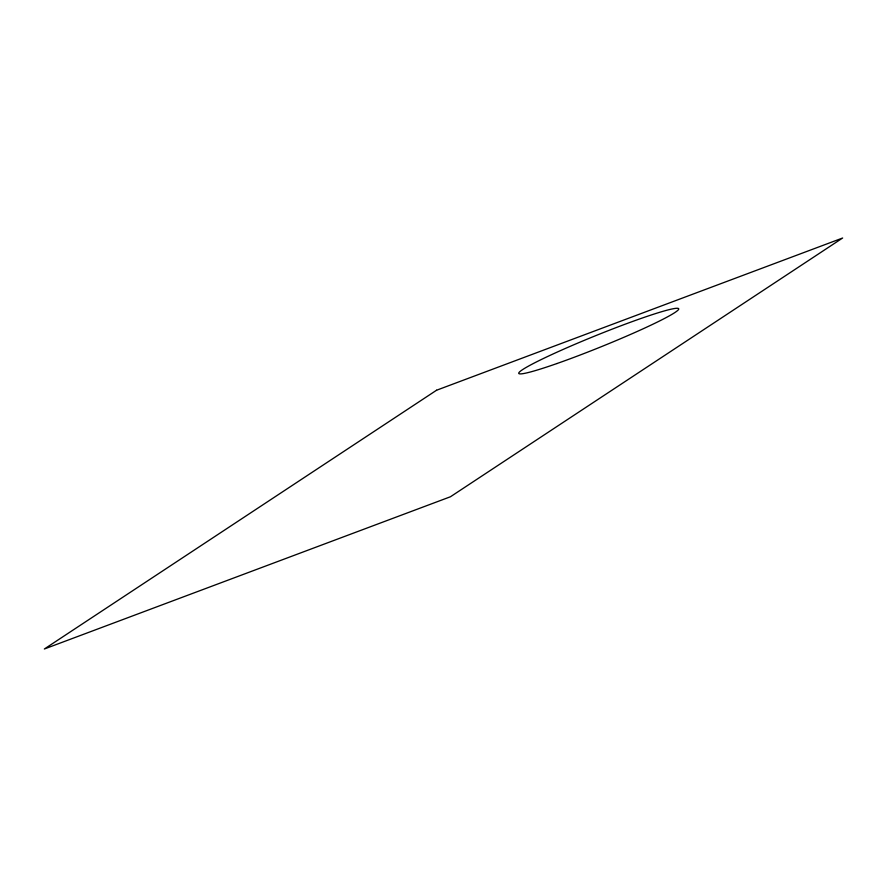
<?xml version="1.0" encoding="UTF-8"?>
<svg xmlns="http://www.w3.org/2000/svg" width="887" height="887" viewBox="0 0 887 887"><rect width="100%" height="100%" fill="white"/><g stroke="black" fill="none" stroke-linecap="round" stroke-linejoin="round"><path stroke-width="1.33" d="M436.559 390.236L44.35 648.996L450.441 496.764L842.65 238.004L436.559 390.236M556.981 363.526A86.239 6.165 -22 0 0 678.71 309.131A86.239 6.165 -22 0 0 560.562 350.576A86.239 6.165 -22 0 0 556.981 363.526"/></g></svg>
